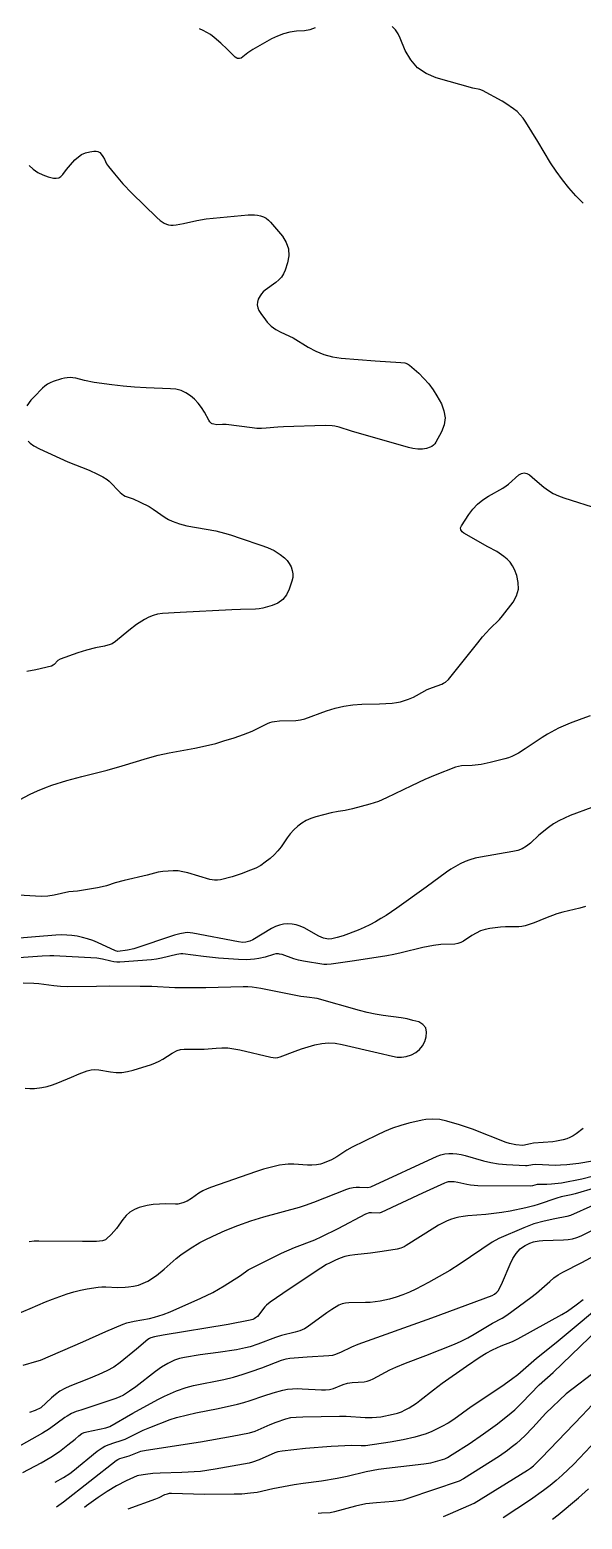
# Model space of a CAD drawing. Header units: centimetres. Extents: x 0 to 1302389, y -144212 to 85618.
# Drawn here: x 502728 to 507315, y -92507 to -80146 of the extents above; entities that cross this region are included whole.
import ezdxf

# ---------------------------------------------------------------- set-up
doc = ezdxf.new("R2010")
doc.units = ezdxf.units.CM
doc.header["$LTSCALE"] = 4
doc.layers.add('CURVAS-INTERMEDIARIAS', color=39, linetype='Continuous')
doc.layers.add('CURVAS-MESTRA', color=34, linetype='Continuous')

msp = doc.modelspace()

# ---------------------------------------------------------------- linework, layer by layer
at = {"layer": 'CURVAS-INTERMEDIARIAS'}
for points, elevation in [([(502722.027, -81273.222), (502757.767, -81303.823), (502795.982, -81330.127), (502837.912, -81349.983), (502882.318, -81365.543), (502925.156, -81376.749), (502948.14, -81378.075), (502969.205, -81374.374), (502987.405, -81363.141), (503003.704, -81346.885), (503033.807, -81305.115), (503066.853, -81265.631), (503102.787, -81225.708), (503132.463, -81199.527), (503158.483, -81181.621), (503190.912, -81167.918), (503225.621, -81158.386), (503260.879, -81152.524), (503278.496, -81152.676), (503294.729, -81156.262), (503308.865, -81164.995), (503321.618, -81177.161), (503335.852, -81197.384), (503348.905, -81221.098), (503366.07, -81257.937), (503381.471, -81280.18), (503432.074, -81342.248), (503502.084, -81423.529), (503576.38, -81500.919), (503781.997, -81703.853), (503812.024, -81729.821), (503828.291, -81741.126), (503845.196, -81751.606), (503862.969, -81759.53), (503881.228, -81765.092), (503900.21, -81767.128), (503919.667, -81766.81), (503942.49, -81764.235), (504004.626, -81755.026), (504116.374, -81729.51), (504191.523, -81716.239), (504542.363, -81680.752), (504593.58, -81680.451), (504618.858, -81684.066), (504643.981, -81689.558), (504667.669, -81698.544), (504689.75, -81710.031), (504709.421, -81725.289), (504727.482, -81743.067), (504826.216, -81859.734), (504857.141, -81911.296), (504876.36, -81965.055), (504878.032, -82022.129), (504868.016, -82081.404), (504847.873, -82140.257), (504834.34, -82170.23), (504817.59, -82197.815), (504796.002, -82221.8), (504771.206, -82243.399), (504682.891, -82308.197), (504667.298, -82321.888), (504653.176, -82336.783), (504641.252, -82353.492), (504625.599, -82381.939), (504618.357, -82405.787), (504616.079, -82429.315), (504621.242, -82452.393), (504631.369, -82475.152), (504652.795, -82507.69), (504670.626, -82534.78), (504699.98, -82571.964), (504732.765, -82605.121), (504770.708, -82632.236), (504812.074, -82655.312), (504913.99, -82701.247), (505039.811, -82779.579), (505104.4, -82813.663), (505171.15, -82841.205), (505241.142, -82858.926), (505313.304, -82870.115), (505595.629, -82892.534), (505809.872, -82906.199), (505843.246, -82910.863), (505864.022, -82917.943), (505882.238, -82930.166), (505957.352, -82996.376), (506000.901, -83038.909), (506041.28, -83084.008), (506076.872, -83132.966), (506109.283, -83184.499), (506145.891, -83249.85), (506167.101, -83307.645), (506176.342, -83365.49), (506167.63, -83423.414), (506146.948, -83481.397), (506099.425, -83568.101), (506090.224, -83581.533), (506079.61, -83593.458), (506066.905, -83603.091), (506052.779, -83611.204), (506021.492, -83621.682), (505988.757, -83625.741), (505951.074, -83625.693), (505908.921, -83620.928), (505872.93, -83612.922), (505398.792, -83476.804), (505296.631, -83442.783), (505259.774, -83435.135), (505238.509, -83432.454), (505179.498, -83430.18), (504835.517, -83440.988), (504787.037, -83443.648), (504690.464, -83453.45), (504651.722, -83454.858), (504613.007, -83453.758), (504574.457, -83449.952), (504359.831, -83421.571), (504328.981, -83420.739), (504282.62, -83423.284), (504256.823, -83419.847), (504243.769, -83415.844), (504237.884, -83412.477), (504222.673, -83398.418), (504214.944, -83386.876), (504177.798, -83319.002), (504153.677, -83280.757), (504126.756, -83244.884), (504095.636, -83212.592), (504061.725, -83182.684), (504023.833, -83158.74), (503984.24, -83140.228), (503941.829, -83129.669), (503897.55, -83124.399), (503693.331, -83118.576), (503598.795, -83112.851), (503504.509, -83103.91), (503410.397, -83092.821), (503263.258, -83072.183), (503182.783, -83056.397), (503110.22, -83038.383), (503086.752, -83034.13), (503063.264, -83032.184), (503039.739, -83033.676), (503016.193, -83037.476), (502992.725, -83043.429), (502923.284, -83064.535), (502896.713, -83075.661), (502874.526, -83087.688), (502854.249, -83102.703), (502835.236, -83119.714), (502764.296, -83192.891), (502737.878, -83220.139), (502704.574, -83267.278)], 77837.651), ([(502715.158, -83558.809), (502731.987, -83576.887), (502762.107, -83598.788), (502807.677, -83623.906), (503045.165, -83731.701), (503221.637, -83800.173), (503289.96, -83832.697), (503334.962, -83856.17), (503370.488, -83878.431), (503386.678, -83891.688), (503479.158, -83985.967), (503505.789, -84007.608), (503520.921, -84015.511), (503586.485, -84039.813), (503645.554, -84065.317), (503718.376, -84102.017), (503753.005, -84123.483), (503852.971, -84193.199), (503880.779, -84209.514), (503909.894, -84223.354), (503939.881, -84235.551), (503970.754, -84245.693), (504033.475, -84262.233), (504273.097, -84303.987), (504346.425, -84322.253), (504394.485, -84337.343), (504483.489, -84369.065), (504646.049, -84422.927), (504702.608, -84443.69), (504757.088, -84468.58), (504807.991, -84500.157), (504843.122, -84528.182), (504864.704, -84550.381), (504882.562, -84575.672), (504897.944, -84603.02), (504907.56, -84632.221), (504912.679, -84661.686), (504911.034, -84691.554), (504904.883, -84721.674), (504883.005, -84788.437), (504859.419, -84834.978), (504829.036, -84874.477), (504788.456, -84903.397), (504741.07, -84925.263), (504663.548, -84946.164), (504633.269, -84951.629), (504602.638, -84954.444), (504478.629, -84956.351), (504407.218, -84959.043), (503975.832, -84980.94), (503829.036, -84991.266), (503789.978, -84997.177), (503752.003, -85006.501), (503715.678, -85020.943), (503680.442, -85038.81), (503613.456, -85082.403), (503550.031, -85131.022), (503439.369, -85222.818), (503411.942, -85240.88), (503396.925, -85247.34), (503348.76, -85260.416), (503274.318, -85275.785), (503200.539, -85293.435), (503128.269, -85316.522), (502979.551, -85370.175), (502962.291, -85380.162), (502930.201, -85414.147), (502923.433, -85419.292), (502907.693, -85426.043), (502778.891, -85457.743), (502705.149, -85472.39)], 77837.651), ([(507380.667, -85840.149), (507312.518, -85864.028), (507214.922, -85900.994), (507119.303, -85942.836), (507026.919, -85990.982), (506982.516, -86018.152), (506840.202, -86114.561), (506786.928, -86148.058), (506731.309, -86176.471), (506702.093, -86187.321), (506672.163, -86196.489), (506551.163, -86227.816), (506477.292, -86242.945), (506402.252, -86250.409), (506313.839, -86255.657), (506288.345, -86259.026), (506263.563, -86265.293), (506092.783, -86332.982), (506008.58, -86369.098), (505897.669, -86420.319), (505690.106, -86519.909), (505622.38, -86549.288), (505552.266, -86572.389), (505406.973, -86612.434), (505348.18, -86624.784), (505288.774, -86634.305), (505229.781, -86645.919), (505104.052, -86677.224), (505063.023, -86690.737), (505023.845, -86707.784), (504987.417, -86730.133), (504952.831, -86756.005), (504921.231, -86785.965), (504891.634, -86817.643), (504865.05, -86851.885), (504814.493, -86925.928), (504787.339, -86960.783), (504757.071, -86992.966), (504724.719, -87023.375), (504684.041, -87055.014), (504645.39, -87080.783), (504604.304, -87102.454), (504561.594, -87121.393), (504482.182, -87151.158), (504409.731, -87174.678), (504311.661, -87201.037), (504286.581, -87204.036), (504261.223, -87203.488), (504223.914, -87196.475), (504040.384, -87142.399), (504000.276, -87133.096), (503959.869, -87126.941), (503919.031, -87125.54), (503877.895, -87127.286), (503832.988, -87131.833), (503795.534, -87137.514), (503703.868, -87161.904), (503512.357, -87204.875), (503438.434, -87225.721), (503365.3, -87249.257), (503328.364, -87259.543), (503290.949, -87267.866), (503125.63, -87295.121), (503052.457, -87300.549), (502931.027, -87328.056), (502877.421, -87337.067), (502823.06, -87337.821), (502440.633, -87317.153)], 77638.323), ([(507394.869, -86599.642), (507214.93, -86667.919), (507167.414, -86687.582), (507121.454, -86710.066), (507077.817, -86736.769), (507035.726, -86766.292), (506954.949, -86830.831), (506884.54, -86896.961), (506851.959, -86922.078), (506816.691, -86942.533), (506779.212, -86956.033), (506740.026, -86965.386), (506469.207, -87011.933), (506425.843, -87021.295), (506383.315, -87033.213), (506342.066, -87048.956), (506301.644, -87067.253), (506224.235, -87111.141), (506187.231, -87135.786), (506020.011, -87260.473), (505774.649, -87436.31), (505687.776, -87495.224), (505643.035, -87522.635), (505597.651, -87549.026), (505551.242, -87573.505), (505504.144, -87596.447), (505455.996, -87617.118), (505329.513, -87664.084), (505281.349, -87678.529), (505235.397, -87689.886), (505208.038, -87692.819), (505180.819, -87688.795), (505167.428, -87684.528), (505128.991, -87667.547), (505005.861, -87599.502), (504973.508, -87584.811), (504940.274, -87573.625), (504905.71, -87567.718), (504870.254, -87565.324), (504834.918, -87568.589), (504800.62, -87575.46), (504767.847, -87587.731), (504736.111, -87603.609), (504580.73, -87698.435), (504556.393, -87708.606), (504521.642, -87717.866), (504497.331, -87719.609), (504460.418, -87714.899), (504083.207, -87642.726), (504039.191, -87638.772), (504017.221, -87640.35), (503973.441, -87648.784), (503930.254, -87660.702), (503592.818, -87773.532), (503540.113, -87785.405), (503459.403, -87795.42), (503439.697, -87791.05), (503291.547, -87721.891), (503250.588, -87704.678), (503208.918, -87689.674), (503166.209, -87677.985), (503122.798, -87668.508), (503078.761, -87662.422), (503034.627, -87658.557), (502990.318, -87658.056), (502945.91, -87659.796), (502573.205, -87688.995)], 77538.659), ([(507342.268, -87422.363), (507295.092, -87435.358), (507154.182, -87469.342), (507105.415, -87483.432), (507010.032, -87518.345), (506915.706, -87556.757), (506865.632, -87575.066), (506840.22, -87582.443), (506814.528, -87587.984), (506788.382, -87590.767), (506678.299, -87591.354), (506635.628, -87593.182), (506547.716, -87603.174), (506507.973, -87612.252), (506469.617, -87624.789), (506433.375, -87642.511), (506398.523, -87663.681), (506330.381, -87710.294), (506307.212, -87721.815), (506282.862, -87729.804), (506257.44, -87733.115), (506140.627, -87738.043), (506080.248, -87744.76), (505990.605, -87762.044), (505812.078, -87807.312), (505752.239, -87820.767), (505691.988, -87832.229), (505423.791, -87873.575), (505230.908, -87900.928), (505195.715, -87904.077), (505169.319, -87903.225), (505000.521, -87876.174), (504960.204, -87867.065), (504920.493, -87855.606), (504823.197, -87821.42), (504802.852, -87816.121), (504792.419, -87815.046), (504771.307, -87815.596), (504750.641, -87819.552), (504683.7, -87842.215), (504631.139, -87854.348), (504592.878, -87859.403), (504527.333, -87863.472), (504461.681, -87861.816), (504293.97, -87849.621), (504169.421, -87837.056), (504000.017, -87815.152), (503983.189, -87814.294), (503949.778, -87819.647), (503823.294, -87849.88), (503780.797, -87857.79), (503737.942, -87863.466), (503477.153, -87883.031), (503451.991, -87883.452), (503426.928, -87881.143), (503402.076, -87876.705), (503332.757, -87859.179), (503285.915, -87851.541), (502929.079, -87832.084), (502896.049, -87831.699), (502829.987, -87834.123), (502599.333, -87849.777)], 77438.995), ([(502689.672, -88930.757), (502728.6, -88933.061), (502767.892, -88932.302), (502828.371, -88925.148), (502873.78, -88916.123), (502918.046, -88902.59), (502961.55, -88886.047), (503074.218, -88836.895), (503138.587, -88810.818), (503205.264, -88785.694), (503236.679, -88777.369), (503269.119, -88775.242), (503301.941, -88777.463), (503397.855, -88793.344), (503445.516, -88798.244), (503492.86, -88798.556), (503539.754, -88791.975), (503586.332, -88780.794), (503737.646, -88732.455), (503770.903, -88720.253), (503803.286, -88706.248), (503834.371, -88689.561), (503911.173, -88640.179), (503951.351, -88618.269), (503979.745, -88608.524), (504009.586, -88605.269), (504174.938, -88606.752), (504274.57, -88597.83), (504324.194, -88595.289), (504373.591, -88596.061), (504422.663, -88601.831), (504471.511, -88610.903), (504730.621, -88673.243), (504749.96, -88676.197), (504769.169, -88676.785), (504788.149, -88673.835), (504806.989, -88668.517), (504930.497, -88621.803), (504984.705, -88603.113), (505094.591, -88570.23), (505151.962, -88559.107), (505208.175, -88553.922), (505264.542, -88557.127), (505321.001, -88565.923), (505622.262, -88636.443), (505738.981, -88665.227), (505777.595, -88671.264), (505815.91, -88672.554), (505853.817, -88666.724), (505897.513, -88653.805), (505933.615, -88633.99), (505964.759, -88609.358), (505988.485, -88577.528), (506007.266, -88540.872), (506020.344, -88503.862), (506023.22, -88463.489), (506015.488, -88428.473), (505991.846, -88401.516), (505957.616, -88379.92), (505909.215, -88366.674), (505860.45, -88355.184), (505811.146, -88346.331), (505661.875, -88326.099), (505595.991, -88314.721), (505530.738, -88300.206), (505465.891, -88283.597), (505113.779, -88184.561), (505028.326, -88174.767), (504979.349, -88167.495), (504646.868, -88102.266), (504574.117, -88091.414), (504537.435, -88088.855), (504500.67, -88088.612), (504190.156, -88096.338), (504061.664, -88097.882), (503933.176, -88095.89), (503741.146, -88086.683), (503645.033, -88084.559), (503388.934, -88082.136), (503281.943, -88086.943), (503040.717, -88087.236), (502984.513, -88084.69), (502928.475, -88079.65), (502803.685, -88064.163), (502760.653, -88060.37), (502674.253, -88058.064)], 77339.331), ([(507324.106, -89265.185), (507263.492, -89309.56), (507238.872, -89325.434), (507213.292, -89339.257), (507186.259, -89349.973), (507158.261, -89358.616), (507100.383, -89370.122), (507071.134, -89373.8), (506910.191, -89386.307), (506885.725, -89390.261), (506821.465, -89404.44), (506764.296, -89398.553), (506710.52, -89388.621), (506684.34, -89380.836), (506404.21, -89270.426), (506297.241, -89233.632), (506191.203, -89202.169), (506133.673, -89189.952), (506075.003, -89186.048), (506016.18, -89189.829), (505987.113, -89194.494), (505876.875, -89220.613), (505808.247, -89239.953), (505740.681, -89262.207), (505674.721, -89288.831), (505609.834, -89318.37), (505404.534, -89420.081), (505360.546, -89444.348), (505277.01, -89500.067), (505232.489, -89523.212), (505158.824, -89555.994), (505142.95, -89560.177), (505107.985, -89565.384), (505070.607, -89568.788), (505033.089, -89568.01), (504920.96, -89559.979), (504873.564, -89560.276), (504849.879, -89561.81), (504802.853, -89568.063), (504756.535, -89578.279), (504669.293, -89602.756), (504603.608, -89624.1), (504237.464, -89750.519), (504201.325, -89764.884), (504166.28, -89781.337), (504132.888, -89800.912), (504071.165, -89844.322), (504036.144, -89866.13), (503998.101, -89882.08), (503958.008, -89891.347), (503937.566, -89893.044), (503855.67, -89890.607), (503804.549, -89890.936), (503753.845, -89894.604), (503703.747, -89903.28), (503637, -89920.334), (503596.802, -89937.03), (503560.121, -89958.502), (503528.712, -89987.149), (503500.83, -90020.573), (503468.71, -90067.008), (503448.492, -90093.395), (503404.23, -90143.07), (503365.748, -90180.82), (503355.757, -90187.448), (503333.02, -90195.593), (503308.359, -90199.339), (503283.464, -90201.004), (503166.753, -90203.235), (502803.628, -90199.166), (502763.393, -90200.096), (502723.415, -90204.519)], 77339.331), ([(502673.812, -91228.912), (502787.252, -91195.825), (502816.727, -91185.499), (503168.084, -91034.609), (503360.086, -90948.32), (503504.567, -90888.138), (503534.486, -90878.097), (503595.801, -90862.959), (503721.429, -90840.545), (503763.016, -90830.814), (503834.475, -90808.276), (503894.399, -90785.361), (504149.905, -90671.974), (504247.99, -90624.679), (504342.042, -90569.808), (504478.399, -90482.879), (504541.888, -90438.468), (504568.166, -90422.24), (504817.727, -90299.718), (504927.561, -90252.191), (505094.953, -90186.987), (505151.972, -90161.144), (505287.484, -90094.157), (505518.677, -89973.249), (505548.66, -89962.581), (505564.363, -89960.748), (505632.033, -89964.105), (505649.927, -89959.575), (505992.139, -89798.332), (506174.857, -89714.24), (506189.47, -89708.871), (506204.352, -89705.063), (506219.642, -89703.6), (506250.94, -89705.407), (506282.106, -89710.505), (506356.57, -89727.227), (506386.769, -89732.075), (506417.23, -89734.843), (506447.86, -89736.203), (506884.161, -89740.095), (506904.977, -89736.754), (506942.662, -89725.269), (507021.414, -89726.406), (507060.665, -89723.672), (507142.117, -89714.139), (507310.846, -89680.652), (507409.029, -89658.235)], 77140.003), ([(507594.037, -89707.162), (507256.278, -89807.638), (507222.209, -89815.9), (507139.975, -89832.353), (507103.735, -89841.612), (506948.456, -89894.792), (506914.538, -89905.251), (506845.774, -89922.965), (506715.751, -89950.902), (506648.856, -89962.506), (506513.874, -89977.842), (506364.4, -89989.325), (506327.993, -89993.617), (506292.006, -89999.862), (506256.654, -90009.032), (506221.716, -90020.133), (506187.639, -90033.815), (506154.27, -90048.925), (506121.963, -90066.198), (506090.372, -90084.91), (505852.669, -90236.399), (505835.479, -90246.339), (505808.206, -90258.247), (505779.446, -90265.635), (505654.204, -90285.688), (505557.252, -90298.531), (505426.433, -90312.233), (505385.347, -90318.54), (505345.008, -90327.548), (505305.802, -90340.628), (505267.344, -90356.41), (505217.605, -90380.537), (505192.561, -90393.87), (505144.012, -90423.295), (504881.154, -90596.408), (504724.547, -90704.792), (504694.252, -90729.601), (504680.756, -90743.74), (504618.55, -90823.456), (504602.386, -90836.676), (504590.011, -90844.14), (504579.48, -90849.249), (504557.007, -90856.014), (504374.701, -90890.632), (503836.556, -90979.131), (503763, -90992.281), (503734.756, -91000.666), (503721.69, -91007.374), (503709.817, -91016.015), (503615.217, -91095.748), (503479.804, -91206.151), (503426.281, -91244.234), (503368.27, -91275.063), (503301.103, -91304.981), (503215.422, -91341.31), (503059.574, -91403.66), (503018.418, -91422.744), (502979.043, -91444.64), (502942.335, -91470.758), (502907.388, -91499.685), (502819.041, -91582.822), (502772.014, -91605.048), (502726.141, -91620.038)], 77040.339), ([(507401.968, -89904.6), (507216.401, -89985.186), (507187.526, -89994.133), (507088.406, -90012.626), (507000.216, -90032.357), (506913.398, -90056.619), (506828.96, -90088.192), (506622.379, -90176.704), (506567.855, -90206.818), (506300.588, -90387.995), (506215.657, -90442.757), (506172.267, -90468.614), (506039.573, -90542.02), (505934.531, -90596.635), (505881.097, -90621.671), (505826.733, -90644.224), (505770.967, -90663.062), (505714.274, -90679.408), (505637.887, -90697.073), (505597.048, -90703.689), (505555.829, -90707.255), (505514.355, -90708.797), (505378.327, -90709.71), (505349.618, -90712.495), (505321.81, -90718.791), (505295.654, -90730.136), (505235.459, -90765.112), (505194.915, -90793.005), (505031.874, -90913.396), (505008.978, -90927.947), (504971.399, -90943.689), (504932.117, -90955.204), (504817.836, -90983.291), (504767.605, -90997.791), (504621.029, -91054.17), (504558.538, -91075.121), (504520.695, -91085.766), (504443.556, -91101.245), (504292.143, -91124.055), (504143.173, -91143.02), (504012.693, -91163.718), (503970.659, -91172.798), (503929.928, -91186.346), (503875.45, -91214.615), (503822.853, -91246.261), (503772.859, -91281.864), (503607.988, -91408.211), (503555.559, -91445.037), (503505.165, -91475.945), (503469.95, -91493.704), (503433.55, -91508.711), (503151.275, -91600.877), (503112.192, -91614.172), (503074.354, -91630.048), (503038.884, -91650.669), (503019.862, -91663.665), (502891.91, -91756.393), (502833.662, -91791.962), (502432.889, -92018.016)], 76940.675), ([(502669.786, -92118.648), (502823.621, -92037.674), (502901.865, -91991.954), (502975.044, -91943.859), (503044.662, -91890.739), (503104.388, -91841.619), (503135.38, -91813.969), (503161.407, -91796.296), (503180.65, -91787.536), (503200.945, -91781.586), (503359.299, -91747.094), (503391.823, -91736.115), (503584.069, -91625.841), (503792.456, -91512.082), (503848.149, -91484.25), (503946.441, -91442.588), (504026.51, -91413.543), (504086.754, -91396.798), (504338.22, -91347.042), (504420.377, -91327.22), (504501.181, -91302.425), (504566.897, -91280.033), (504654.677, -91249.189), (504819.389, -91187.028), (504857.806, -91175.475), (504887.454, -91170.846), (505030.637, -91159.072), (505210.758, -91148.192), (505245.333, -91143.997), (505262.212, -91139.858), (505311.46, -91121.742), (505401.256, -91076.686), (505455.876, -91052.802), (506066.19, -90835.033), (506566.13, -90650.918), (506588.017, -90639.363), (506607.31, -90622.707), (506618.838, -90608.195), (506653.139, -90538.974), (506717.727, -90389.514), (506740.114, -90343.865), (506767.087, -90300.767), (506783, -90281.338), (506800.539, -90263.801), (506820.509, -90249.074), (506842.086, -90236.235), (506880.718, -90217.04), (506909.981, -90205.448), (506925.223, -90201.665), (506956.567, -90197.127), (506988.247, -90194.617), (507159.322, -90188.927), (507197.443, -90185.397), (507234.862, -90178.92), (507271.243, -90168.015), (507306.925, -90154.153), (507445.966, -90086.389)], 76841.011), ([(502950.529, -92404.878), (502951.255, -92404.428), (503007.436, -92363.805), (503445.504, -92019.725), (503460.486, -92010.877), (503476.549, -92003.912), (503553.858, -91980.65), (503650.774, -91943.193), (503693.367, -91933.121), (504145.78, -91864.321), (504408.675, -91818.865), (504552.45, -91791.208), (504600.467, -91775.256), (504722.966, -91721.433), (504775.081, -91700.086), (504853.923, -91673.571), (504896.86, -91663.663), (504940.856, -91659.273), (504995.314, -91656.956), (505301.103, -91651.54), (505354.234, -91652.069), (505513.39, -91661.965), (505570.26, -91662.557), (505606.684, -91660.639), (505642.869, -91656.012), (505745.79, -91634.998), (505780.227, -91625.73), (505813.826, -91614.362), (505846.18, -91599.804), (505877.696, -91583.145), (505937.818, -91544.234), (505966.567, -91522.909), (506080.138, -91431.772), (506153.129, -91377.835), (506353.208, -91236.292), (506468.687, -91158.805), (506518.828, -91127.566), (506571.392, -91100.596), (506640.923, -91068.854), (506735.458, -91031.454), (506781.615, -91010.425), (507146.273, -90807.436), (507192.051, -90780.064), (507265.133, -90728.82), (507323.118, -90682.987)], 76641.682), ([(507468.713, -90733.107), (507281.207, -90891.465), (507098.718, -91042.196), (506936.754, -91172.831), (506780.133, -91307.907), (506728.181, -91348.622), (506647.015, -91405.498), (506393.156, -91573.675), (506250.26, -91677.953), (506201.677, -91710.472), (506150.427, -91738.608), (506111.331, -91757.9), (506066.028, -91778.417), (506019.98, -91796.881), (505972.816, -91812.281), (505924.895, -91825.626), (505827.666, -91847.823), (505720.536, -91866.55), (505516.222, -91896.525), (505479.22, -91898.387), (505401.5, -91895.839), (505229.306, -91902.701), (505017.069, -91920.429), (504823.608, -91940.977), (504786.607, -91948.373), (504762.779, -91956.114), (504631.963, -92014.299), (504577.281, -92034.462), (504549.107, -92041.806), (504268.425, -92090.778), (504145.115, -92109.972), (503990.038, -92118.707), (503811.389, -92123.586), (503750.477, -92127.102), (503689.945, -92134.763), (503635.004, -92143.761), (503619.324, -92147.989), (503527.262, -92188.847), (503447.137, -92229.223), (503370.342, -92275.605), (503295.988, -92325.561), (503199.46, -92396.089), (503181.406, -92410.589)], 76542.018), ([(503544.127, -92419.56), (503775.022, -92337.335), (503803.067, -92326.187), (503849.794, -92303.004), (503872.859, -92294.839), (503888.896, -92291.912), (503905.179, -92291.22), (504179.388, -92298.316), (504425.497, -92297.1), (504488.948, -92294.984), (504561.973, -92288.547), (504615.101, -92281.028), (504746.385, -92252.959), (504923.377, -92219.184), (504998.432, -92207.628), (505149.064, -92187.622), (505281.407, -92165.505), (505364.323, -92148.378), (505521.52, -92111.26), (505622.902, -92091.28), (505691.109, -92081.793), (505999.9, -92047.175), (506059.183, -92037.936), (506117.346, -92023.24), (506174.496, -92004.698), (506195.251, -91994.717), (506235.451, -91970.713), (506376.233, -91879.97), (506495.279, -91799.574), (506610.71, -91714.061), (506724.928, -91624.361), (506755.581, -91597.885), (506813.616, -91541.297), (506956.583, -91390.766), (507073.486, -91288.063), (507449.639, -90927.52)], 76442.354), ([(507449.476, -91261.103), (507181.501, -91467.517), (507013.115, -91627.218), (506904.439, -91745.245), (506838.345, -91813.641), (506768.058, -91877.736), (506726.228, -91912.435), (506694.02, -91937.448), (506626.993, -91983.953), (506328.745, -92172.31), (506292.336, -92191.267), (505865.907, -92335.912), (505826.726, -92347.324), (505786.718, -92355.36), (505746.185, -92360.755), (505605.842, -92370.439), (505518.969, -92380.238), (505433.514, -92398.711), (505257.342, -92446.867), (505221.928, -92452.974), (505149.864, -92457.604), (505122.777, -92458.605)], 76342.69), ([(507480.451, -91800.116), (507244.306, -92048.804), (507149.332, -92141.592), (507099.178, -92185.03), (507047.674, -92226.993), (506994.711, -92267.207), (506886.649, -92344.645), (506658.221, -92496.581)], 76143.362), ([(507069.071, -92506.743), (507114.909, -92469.374), (507282.825, -92328.295), (507367.683, -92253.899)], 76043.698)]:
    msp.add_lwpolyline(points, dxfattribs=dict(at, elevation=elevation))
at = {"layer": 'CURVAS-MESTRA'}
for points, elevation in [([(505098.783, -80129.746), (505052.231, -80146.384), (505008.22, -80153.6), (504942.447, -80158.631), (504888.151, -80166.389), (504835.215, -80178.686), (504784.33, -80197.767), (504734.819, -80221.369), (504580.62, -80308.539), (504537.558, -80337.943), (504482.271, -80381.295), (504468.329, -80385.723), (504453.259, -80384.673), (504446.213, -80382.328), (504433.889, -80373.768), (504368.239, -80308.17), (504314.851, -80257.395), (504259.005, -80209.338), (504228.261, -80186.369), (504199.09, -80167.563), (504168.237, -80151.659), (504136.254, -80137.704)], 77737.987), ([(507321.571, -81584.089), (507261.35, -81522.899), (507205.04, -81458.094), (507151.333, -81390.882), (507097.602, -81319.195), (507050.43, -81251.173), (506946.594, -81071.913), (506847.049, -80911.678), (506825.154, -80880.696), (506801.178, -80851.649), (506774.049, -80825.517), (506744.829, -80801.32), (506681.76, -80758.132), (506649.1, -80738.296), (506487.672, -80650.265), (506465.549, -80642.632), (506407.776, -80629.813), (506102.744, -80545.249), (506020.001, -80509.037), (505947.873, -80460.902), (505891.658, -80394.868), (505846.059, -80316.9), (505804.769, -80215.606), (505786.411, -80179.956), (505764.481, -80147.183), (505737.183, -80118.73)], 77737.987), ([(502474.853, -86623.856), (502732.298, -86490.091), (502791.35, -86460.924), (502852.464, -86436.394), (502912.406, -86414.973), (503035.557, -86374.912), (503160.789, -86341.965), (503371.077, -86290.836), (503494.125, -86255.611), (503705.706, -86190.512), (503795.494, -86165.643), (503886.701, -86146.591), (504098.069, -86108.492), (504237.881, -86078.583), (504272.395, -86069.613), (504339.854, -86046.347), (504426.684, -86021.743), (504501.713, -85995.405), (504575.269, -85965.461), (504701.352, -85902.449), (504720.692, -85895.136), (504740.739, -85890.031), (504761.246, -85886.39), (504803.044, -85882.373), (504938.596, -85877.947), (504976.073, -85873.791), (505012.289, -85863.342), (505190.761, -85798.949), (505262.869, -85777.068), (505335.826, -85759.753), (505410.09, -85749.297), (505485.202, -85743.417), (505630.674, -85738.674), (505737.36, -85733.264), (505772.441, -85729.295), (505806.98, -85723.046), (505840.721, -85713.376), (505873.931, -85701.429), (505915.035, -85683.501), (505938.442, -85671.952), (506028.805, -85619.876), (506071.13, -85603.41), (506148.456, -85577.091), (506164.476, -85569.591), (506179.448, -85560.63), (506205.247, -85536.845), (506447.91, -85232.778), (506488.297, -85184.109), (506548.478, -85118.594), (506627.928, -85038.851), (506651.933, -85010.072), (506740.401, -84894.89), (506768.31, -84842.995), (506784.711, -84789.481), (506783.84, -84733.507), (506771.462, -84675.904), (506751.732, -84625.518), (506735.828, -84593.645), (506716.678, -84564.315), (506692.663, -84538.829), (506665.399, -84515.895), (506604.972, -84475.302), (506532.744, -84437.8), (506331.272, -84322.783), (506317.341, -84311.342), (506307.985, -84295.931), (506305.636, -84278.907), (506311.414, -84262.714), (506373.288, -84168.991), (506407.773, -84124.128), (506445.878, -84083.147), (506489.415, -84047.993), (506536.582, -84016.722), (506656.357, -83949.058), (506683.532, -83931.648), (506702.428, -83916.591), (506789.496, -83839.005), (506811.575, -83827.293), (506833.622, -83822.335), (506855.611, -83827.511), (506877.568, -83839.451), (506921.871, -83878.778), (506996, -83940.885), (507034.644, -83969.204), (507075.037, -83994.309), (507118.041, -84014.607), (507162.792, -84031.7), (507459.687, -84124.815)], 77737.987), ([(502627.754, -90801.142), (502731.112, -90758.773), (502859.45, -90702.036), (502915.873, -90679.255), (503039.168, -90635.673), (503093.779, -90619.52), (503149.19, -90606.383), (503205.141, -90595.271), (503295.866, -90581.076), (503327.818, -90578.515), (503359.857, -90578.392), (503456.316, -90582.87), (503520.709, -90580.918), (503548.896, -90578.989), (503590.614, -90573.215), (503631.22, -90563.8), (503670.167, -90548.939), (503708.001, -90530.448), (503779.302, -90484.125), (503845.34, -90430.576), (503943.951, -90343.284), (503981.115, -90313.601), (504059.369, -90259.431), (504141.499, -90211.054), (504183.687, -90188.907), (504247.125, -90157.996), (504350.988, -90111.464), (504456.609, -90069.077), (504563.895, -90031.174), (504672.759, -89998.062), (504966.75, -89915.721), (505018.59, -89899.756), (505086.621, -89875.146), (505360.651, -89767.643), (505386.481, -89759.38), (505412.679, -89753.404), (505439.422, -89750.844), (505466.534, -89750.561), (505534.53, -89754.839), (505559.537, -89747.63), (506109.448, -89495.061), (506141.218, -89483.334), (506173.581, -89474.981), (506206.843, -89471.699), (506240.705, -89471.801), (506274.815, -89475.719), (506308.635, -89481.155), (506342.004, -89488.869), (506494.855, -89533.397), (506557.552, -89547.379), (506621.112, -89556.686), (506685.236, -89562.884), (506843.767, -89572.269), (506856.893, -89571.987), (506901.606, -89562.621), (506930.27, -89559.919), (507092.491, -89567.381), (507134.739, -89566.853), (507187.213, -89563.369), (507286.476, -89552.169), (507401.817, -89531.676)], 77239.667), ([(502938.16, -92198.874), (503007.16, -92160.507), (503060.742, -92127.431), (503086.564, -92108.728), (503287.623, -91942.89), (503329.938, -91913.419), (503352.766, -91901.541), (503386.575, -91887.171), (503425.312, -91873.285), (503487.577, -91854.319), (503519.644, -91842.141), (503670.778, -91769.04), (503724.365, -91746.576), (503893.574, -91680.097), (503945.528, -91662.632), (504038.371, -91639.443), (504106.136, -91624.665), (504293.293, -91588.206), (504453.258, -91552.401), (504505.947, -91538.204), (504558.061, -91522.015), (504671.052, -91482.419), (504748.909, -91456.958), (504828.141, -91436.181), (504868.251, -91428.792), (504908.548, -91423.799), (504949.124, -91422.395), (504989.886, -91423.386), (505149.837, -91434.412), (505183.965, -91434.391), (505217.76, -91429.647), (505250.789, -91420.707), (505329.788, -91387.471), (505366.047, -91377.343), (505403.696, -91372.358), (505503.663, -91365.363), (505529.733, -91360.296), (505554.878, -91351.734), (505579.397, -91340.858), (505718.169, -91268.017), (505768.825, -91244.414), (505846.632, -91213.025), (506017.786, -91148.963), (506255.989, -91052.984), (506311.198, -91028.762), (506364.832, -91001.22), (506417.406, -90971.566), (506569.759, -90881.055), (506649.814, -90837.108), (506688.55, -90813.128), (506889.411, -90666.145), (506935.547, -90629.646), (506980.399, -90591.593), (507045.452, -90533.17), (507079.501, -90504.767), (507115.085, -90478.705), (507152.997, -90456.164), (507312.665, -90377.25), (507495.966, -90276.391)], 76741.346), ([(506163.751, -92484.351), (506220.858, -92458.642), (506418.392, -92374.945), (506860.621, -92098.494), (506885.61, -92082.272), (506909.211, -92064.182), (506936.861, -92038.377), (506975.997, -91996.045), (507314.771, -91646.598), (507437.942, -91512.266)], 76243.026)]:
    msp.add_lwpolyline(points, dxfattribs=dict(at, elevation=elevation))

doc.saveas('drawing.dxf')
